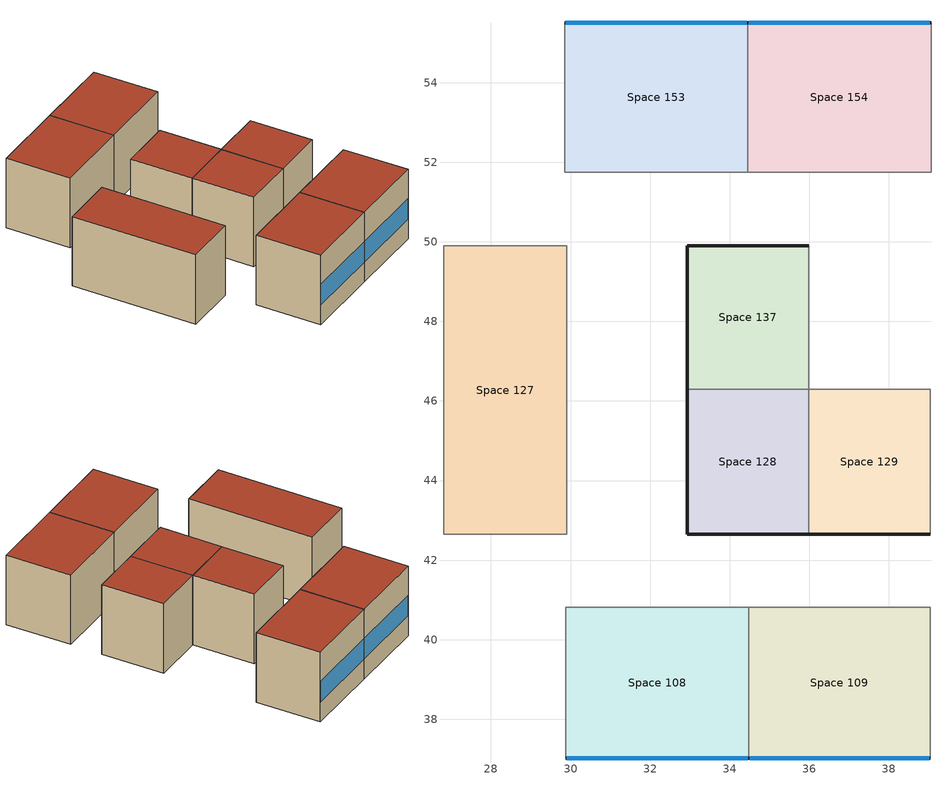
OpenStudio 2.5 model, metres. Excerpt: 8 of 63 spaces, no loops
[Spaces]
Space 108
 floor ground: 34.47,40.82 34.47,37.02 29.88,37.02 29.88,40.82 z0
 wall outside: 29.88,37.02 34.47,37.02 z0:4.27
 wall to Space 107: 29.88,40.82 29.88,37.02 z0:4.27
 wall to Space 119: 34.47,40.82 29.88,40.82 z0:4.27
 wall to Space 109: 34.47,37.02 34.47,40.82 z0:4.27
 window: 29.9,37.02 34.45,37.02 z1.22:2.47
 roof outside: 34.47,37.02 34.47,40.82 29.88,40.82 29.88,37.02 z4.27
Space 109
 floor ground: 39.04,40.82 39.04,37.02 34.47,37.02 34.47,40.82 z0
 wall outside: 34.47,37.02 39.04,37.02 z0:4.27
 wall to Space 119: 39.04,40.82 34.47,40.82 z0:4.27
 wall to Space 110: 39.04,37.02 39.04,40.82 z0:4.27
 window: 34.5,37.02 39.01,37.02 z1.22:2.47
 roof outside: 39.04,37.02 39.04,40.82 34.47,40.82 34.47,37.02 z4.27
Space 127
 floor ground: 29.9,49.9 29.9,42.65 26.81,42.65 26.81,49.9 z0
 wall to Space 119: 26.81,42.65 29.9,42.65 29.9,49.9 26.81,49.9 z0:4.27
 wall to Space 126: 26.81,49.9 26.81,42.65 z0:4.27
 roof outside: 29.9,42.65 29.9,49.9 26.81,49.9 26.81,42.65 z4.27
Space 128
 floor ground: 35.98,46.29 35.98,42.65 32.93,42.65 32.93,46.29 z0
 wall outside: 32.93,46.29 32.93,42.65 35.98,42.65 z0:4.27
 wall to Space 137: 35.98,46.29 32.93,46.29 z0:4.27
 wall to Space 129: 35.98,42.65 35.98,46.29 z0:4.27
 roof outside: 35.98,42.65 35.98,46.29 32.93,46.29 32.93,42.65 z4.27
Space 129
 floor ground: 39.03,46.29 39.03,42.65 35.98,42.65 35.98,46.29 z0
 wall outside: 35.98,42.65 39.03,42.65 z0:4.27
 wall to Space 138: 39.03,46.29 35.98,46.29 z0:4.27
 wall to Space 130: 39.03,42.65 39.03,46.29 z0:4.27
 roof outside: 39.03,42.65 39.03,46.29 35.98,46.29 35.98,42.65 z4.27
Space 137
 floor ground: 35.98,49.9 35.98,46.29 32.93,46.29 32.93,49.9 z0
 wall outside: 35.98,49.9 32.93,49.9 32.93,46.29 z0:4.27
 wall to Space 138: 35.98,46.29 35.98,49.9 z0:4.27
 roof outside: 35.98,46.29 35.98,49.9 32.93,49.9 32.93,46.29 z4.27
Space 153
 floor ground: 34.46,55.51 34.46,51.74 29.86,51.74 29.86,55.51 z0
 wall outside: 34.46,55.51 29.86,55.51 z0:4.27
 wall to Space 154: 34.46,51.74 34.46,55.51 z0:4.27
 wall to Space 119: 29.86,51.74 34.46,51.74 z0:4.27
 wall to Space 152: 29.86,55.51 29.86,51.74 z0:4.27
 window: 34.43,55.51 29.88,55.51 z1.22:2.47
 roof outside: 34.46,51.74 34.46,55.51 29.86,55.51 29.86,51.74 z4.27
Space 154
 floor ground: 39.06,55.51 39.06,51.74 34.46,51.74 34.46,55.51 z0
 wall outside: 39.06,55.51 34.46,55.51 z0:4.27
 wall to Space 155: 39.06,51.74 39.06,55.51 z0:4.27
 wall to Space 119: 34.46,51.74 39.06,51.74 z0:4.27
 window: 39.03,55.51 34.48,55.51 z1.22:2.47
 roof outside: 39.06,51.74 39.06,55.51 34.46,55.51 34.46,51.74 z4.27
[Schedule:Day]
Office Bldg Occ Rule 1 Day Schedule 1; Large Office Bldg Occ Rule 1 Day Schedule: 24, 0, 0
Office Bldg Occ Rule 2 Day Schedule 1: 6, 0, 0, 8, 0, 0.1, 14, 0, 0.25, 17, 0, 0.1, 24, 0, 0
Large Office Bldg Light Rule 1 Day Schedule: 24, 0, 0.05
Large Office Bldg Light Rule 2 Day Schedule: 6, 0, 0.05, 8, 0, 0.1, 14, 0, 0.5, 17, 0, 0.15, 24, 0, 0.05
Large Office Bldg Occ Rule 2 Day Schedule: 6, 0, 0, 8, 0, 0.1, 14, 0, 0.5, 17, 0, 0.1, 24, 0, 0
Large Office Infil Quarter On Rule 1 Day Schedule: 24, 0, 1
Large Office Infil Quarter On Rule 2 Day Schedule: 6, 0, 1, 18, 0, 0.25, 24, 0, 1
Large Office Bldg Equip Rule 1 Day Schedule: 24, 0, 0.3
Large Office Bldg Equip Rule 2 Day Schedule: 6, 0, 0.3, 8, 0, 0.4, 14, 0, 0.5, 17, 0, 0.35, 24, 0, 0.3
Large Office ClgSetp Rule 1 Day Schedule 1: 24, 0, 26.7
Large Office ClgSetp Rule 2 Day Schedule 1: 6, 0, 26.7, 18, 0, 24, 24, 0, 26.7
Large Office HtgSetp Rule 1 Day Schedule 1: 24, 0, 15.6
Large Office HtgSetp Rule 2 Day Schedule 1: 6, 0, 15.6, 18, 0, 21, 24, 0, 15.6
